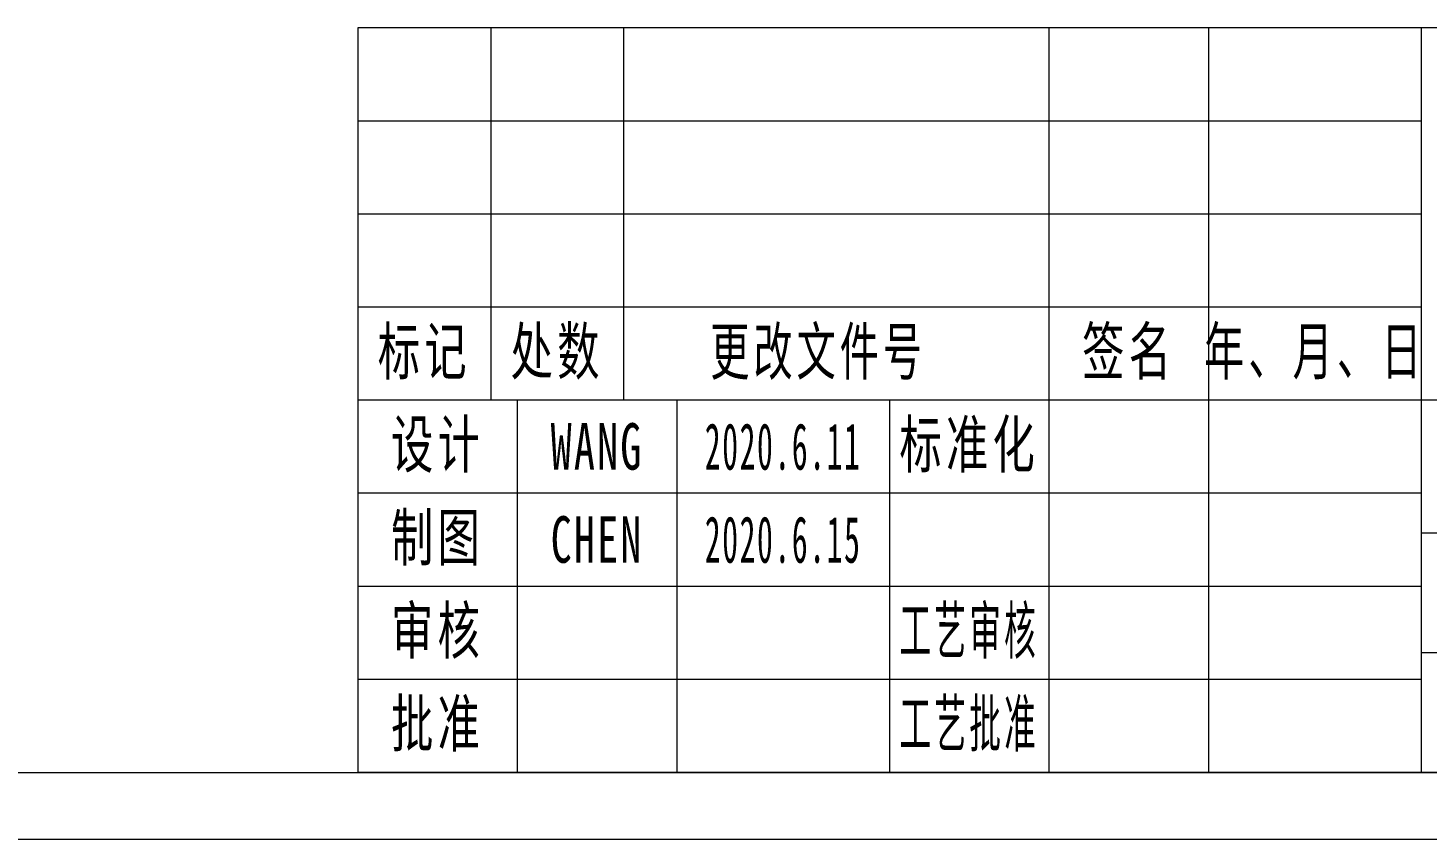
# Model space of a CAD drawing. Header units: millimetres. Extents: x -15766 to 80009, y -9701 to 15159.
# Drawn here: x -8381.1 to -8275.8, y 2838.5 to 2899.5 of the extents above; entities that cross this region are included whole.
import ezdxf

# ---------------------------------------------------------------- set-up
doc = ezdxf.new("R2010")
doc.units = ezdxf.units.MM
for name, color, linetype, lineweight in [('CDRAFT0', 7, 'Continuous', 18), ('title_frame', 7, 'Continuous', 18), ('尺寸线层', 3, 'Continuous', 18), ('粗实线层_1', 7, 'Continuous', 15), ('细实线层', 7, 'Continuous', 18)]:
    doc.layers.add(name, color=color, linetype=linetype, lineweight=lineweight)
doc.styles.add('UserTxtStyle1', font='', dxfattribs={"width": 0.618357})
doc.styles.add('UserTxtStyle2', font='', dxfattribs={"width": 0.634692})
doc.styles.add('标准', font='', dxfattribs={"width": 0.667})
doc.styles.get('UserTxtStyle1').set_extended_font_data('宋体')
doc.styles.get('UserTxtStyle2').set_extended_font_data('宋体')
doc.styles.get('标准').set_extended_font_data('宋体')

# ---------------------------------------------------------------- blocks, each defined once
blk = doc.blocks.new('*X1576')
at = {"layer": 'CDRAFT0'}
blk.add_line((0, 0), (420, 0), dxfattribs=at)
at = {"layer": '粗实线层_1'}
blk.add_line((25, 5), (415, 5), dxfattribs=at)

msp = doc.modelspace()

# ---------------------------------------------------------------- linework, layer by layer
at = {"layer": '粗实线层_1'}
for p, q in [((-8176.27689, 2899.48453), (-8356.27689, 2899.48453)), ((-8356.27689, 2899.48453), (-8356.27689, 2843.48453)), ((-8276.27689, 2899.48453), (-8276.27689, 2843.48453)), ((-8226.27689, 2871.48453), (-8356.27689, 2871.48453)), ((-8316.27689, 2871.48453), (-8316.27689, 2843.48453)), ((-8276.27689, 2864.48453), (-8356.27689, 2864.48453)), ((-8276.27689, 2857.48453), (-8356.27689, 2857.48453)), ((-8226.27689, 2852.48453), (-8276.27689, 2852.48453)), ((-8276.27689, 2850.48453), (-8356.27689, 2850.48453)), ((-8176.27689, 2843.48453), (-8356.27689, 2843.48453))]:
    msp.add_line(p, q, dxfattribs=at)
at = {"layer": '细实线层'}
for p, q in [((-8346.27689, 2899.48453), (-8346.27689, 2871.48453)), ((-8336.27689, 2899.48453), (-8336.27689, 2871.48453)), ((-8304.27689, 2899.48453), (-8304.27689, 2843.48453)), ((-8292.27689, 2899.48453), (-8292.27689, 2843.48453)), ((-8276.27689, 2892.48453), (-8356.27689, 2892.48453)), ((-8276.27689, 2885.48453), (-8356.27689, 2885.48453)), ((-8276.27689, 2878.48453), (-8356.27689, 2878.48453)), ((-8344.27689, 2871.48453), (-8344.27689, 2843.48453)), ((-8332.27689, 2871.48453), (-8332.27689, 2843.48453)), ((-8226.27689, 2861.48453), (-8276.27689, 2861.48453))]:
    msp.add_line(p, q, dxfattribs=at)

# ---------------------------------------------------------------- block references
at = {"layer": 'title_frame'}
msp.add_blockref('*X1576', (-8591.27689, 2838.48453), dxfattribs=at)

# ---------------------------------------------------------------- texts
at = {"layer": '尺寸线层', "char_height": 3.5, "attachment_point": 5, "line_spacing_factor": 1.15057}
for s, insert, width, style in [('\\T1.1;标记', (-8351.27689, 2874.98453), 18, '标准'), ('\\T1.1;处数', (-8341.27689, 2874.98453), 18, '标准'), ('\\T1.1;更改文件号', (-8321.64347, 2874.96053), 30, 'UserTxtStyle1'), ('\\T1.1;签名', (-8298.27689, 2874.98453), 22, '标准'), ('\\T1.1;年、月、日', (-8284.27689, 2874.98453), 30, 'UserTxtStyle2'), ('\\T1.1;设计', (-8350.27689, 2867.98453), 22, '标准'), ('{\\T1.1;WANG}', (-8338.27689, 2867.98453), 22, '标准'), ('{\\W0.5;\\T1.1;2020.6.11}', (-8324.27689, 2867.98453), 16, '标准'), ('\\T1.1;标准化', (-8310.27689, 2867.98453), 22, '标准'), ('\\T1.1;制图', (-8350.27689, 2860.98453), 22, '标准'), ('{\\T1.1;CHEN}', (-8338.27689, 2860.98453), 22, '标准'), ('{\\W0.5;\\T1.1;2020.6.15}', (-8324.27689, 2860.98453), 16, '标准'), ('\\T1.1;审核', (-8350.27689, 2853.98453), 22, '标准'), ('{\\W0.5;\\T1.1;工艺审核}', (-8310.27689, 2853.98453), 22, '标准'), ('{\\T1.1;批准}', (-8350.27689, 2846.98453), 22, '标准'), ('{\\W0.5;\\T1.1;工艺批准}', (-8310.27689, 2846.98453), 22, '标准')]:
    msp.add_mtext(s, dxfattribs=dict(at, insert=insert, width=width, style=style))

doc.saveas('drawing.dxf')
